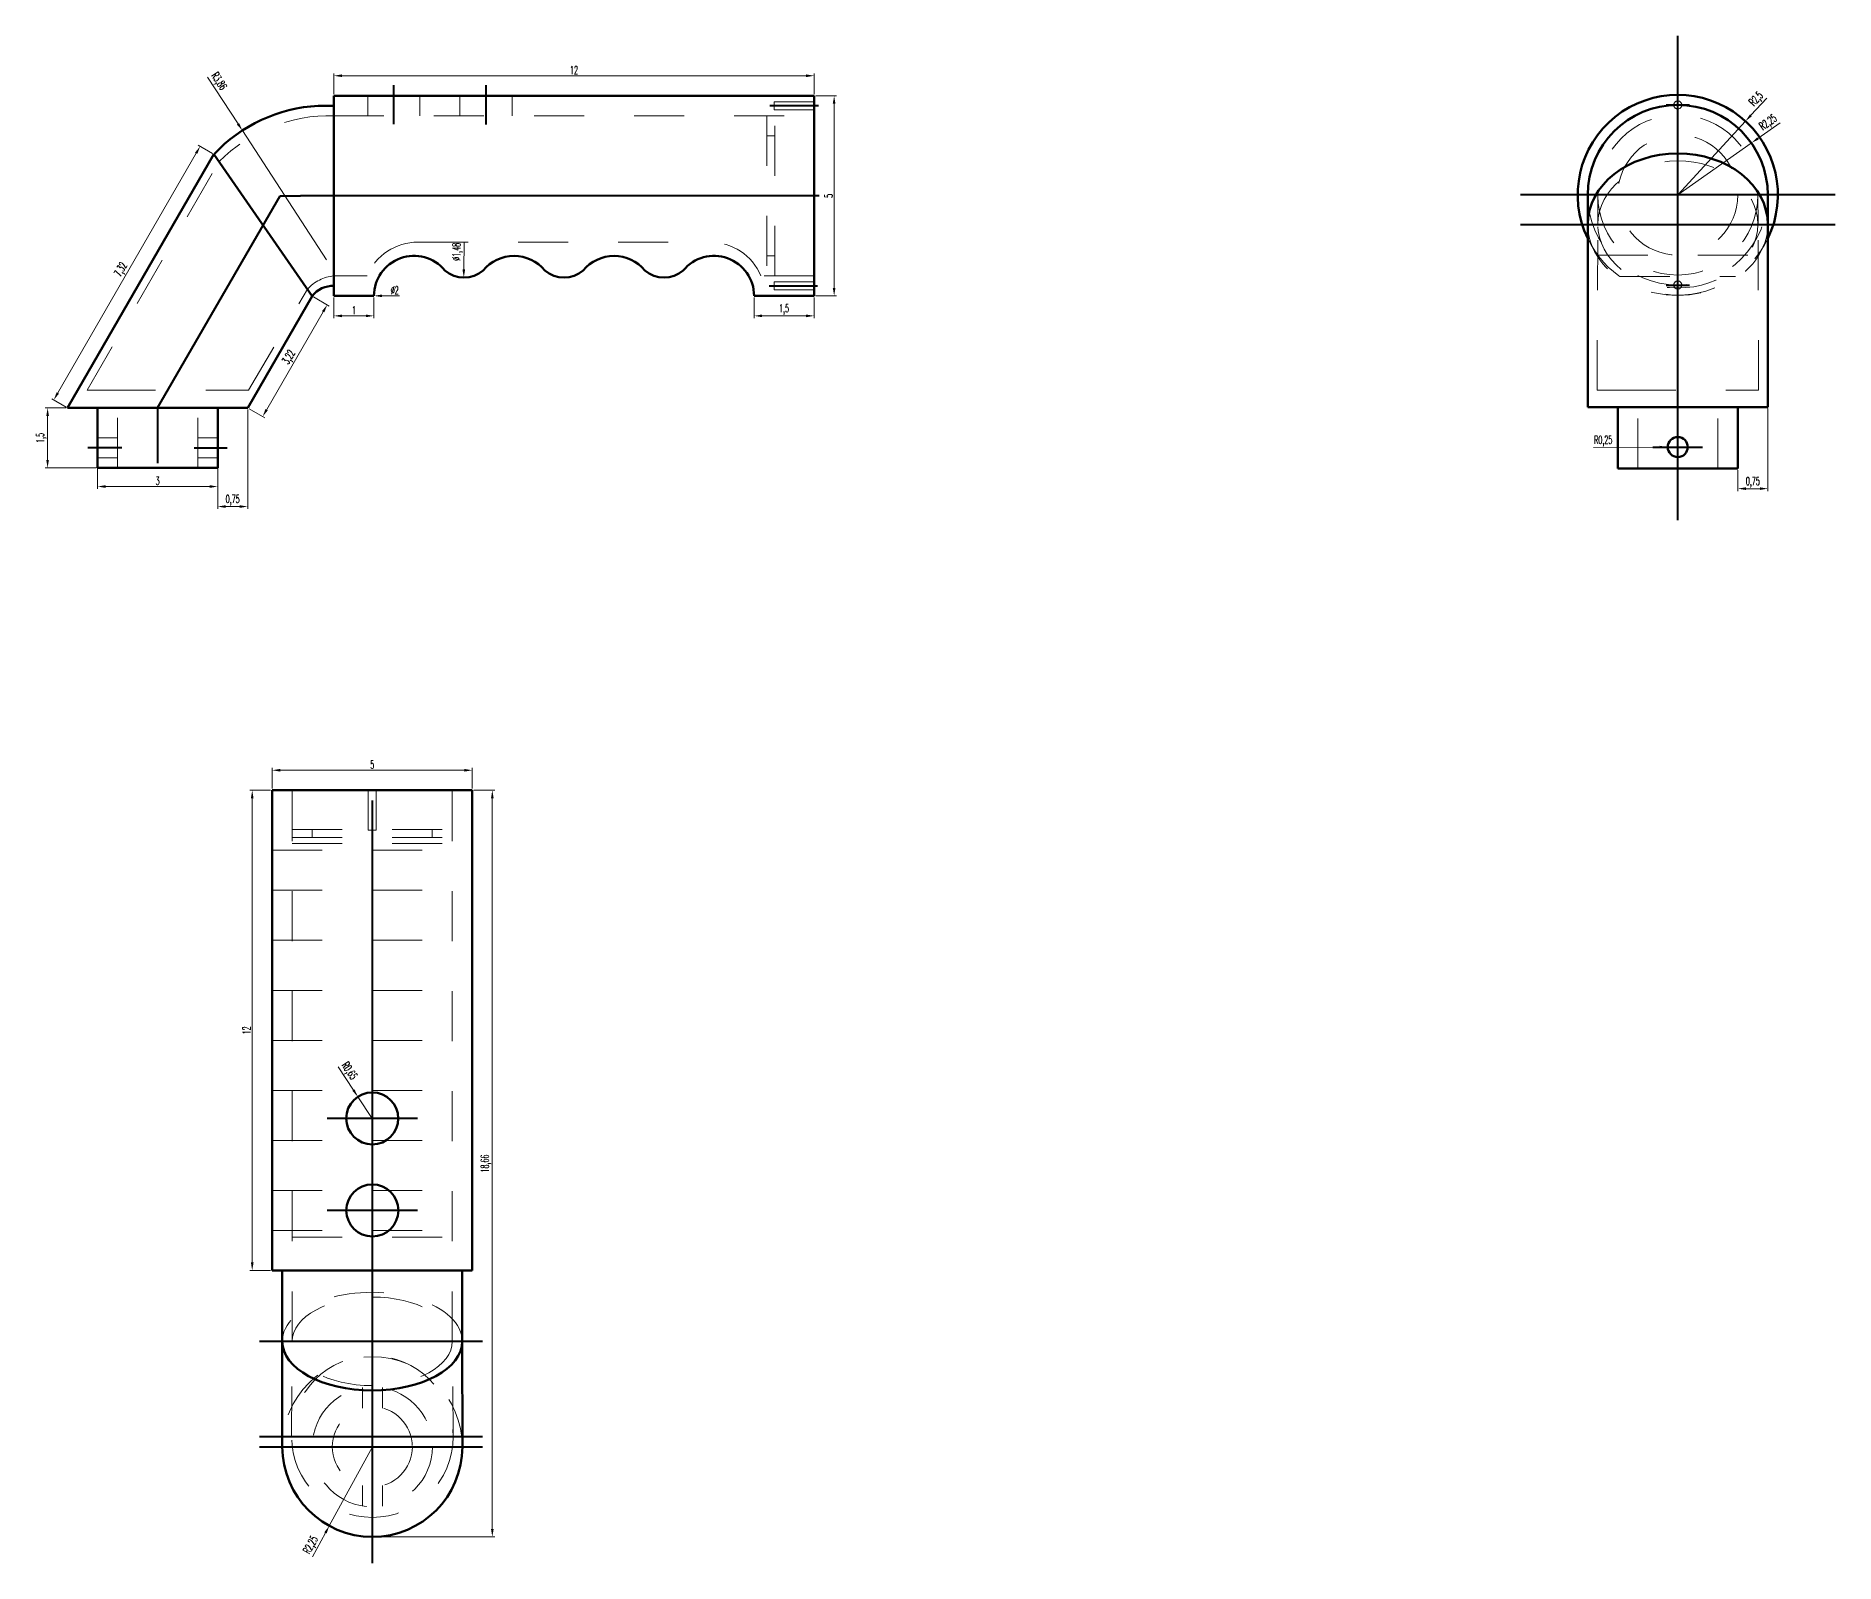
# Model space of a CAD drawing. Header units: millimetres. Extents: x -44 to 61, y -2 to 44.
# Drawn here: x -44.17 to 0.79, y 6.27 to 44.43 of the extents above; entities that cross this region are included whole.
import ezdxf

# ---------------------------------------------------------------- set-up
doc = ezdxf.new("R2010")
doc.units = ezdxf.units.MM
doc.linetypes.add('CENTRO2', pattern=[28.575, 19.05, -3.175, 3.175, -3.175])
doc.linetypes.add('JIS_02_1.2', pattern=[2.5, 1.25, -1.25])
for name, color, linetype, lineweight in [('Aristas Ocultas', 1, 'JIS_02_1.2', 20), ('Contorno', 5, 'Continuous', 60), ('Cotas', 6, 'Continuous', 20), ('Ejes', 3, 'CENTRO2', 40)]:
    doc.layers.add(name, color=color, linetype=linetype, lineweight=lineweight)
doc.styles.get("Standard").update_dxf_attribs({"font": 'romans.shx', "width": 0.5})
doc.dimstyles.new('ISO-25', dxfattribs={"dimscale": 0.2, "dimtxt": 1, "dimasz": 1, "dimexe": 0.3, "dimexo": 0.2, "dimgap": 0.2, "dimtad": 1, "dimtxsty": 'Standard', "dimcen": 2.5, "dimclrd": 256, "dimclre": 6, "dimclrt": 6, "dimadec": 0, "dimazin": 0, "dimtfac": 1, "dimtmove": 0, "dimatfit": 3, "dimfxl": 1, "dimtfillclr": 6, "dimlwd": 20, "dimlwe": 20, "dimarcsym": 0})

# ---------------------------------------------------------------- blocks, each defined once
blk = doc.blocks.new('*D3')
at = {"layer": 'Cotas', "color": 6, "linetype": 'Continuous', "lineweight": 20}
for p, q in [((-36.725, 42.978), (-36.725, 43.498)), ((-24.725, 42.978), (-24.725, 43.498))]:
    blk.add_line(p, q, dxfattribs=at)
at = {"layer": 'Cotas', "linetype": 'Continuous', "lineweight": 20}
blk.add_line((-36.525, 43.438), (-24.925, 43.438), dxfattribs=at)
at = {"layer": 'Cotas'}
for points in [[(-36.525, 43.471), (-36.525, 43.405), (-36.725, 43.438)], [(-24.925, 43.471), (-24.925, 43.405), (-24.725, 43.438)]]:
    blk.add_solid(points, dxfattribs=at)
at = {"layer": 'Defpoints', "color": 0}
for p in [(-24.725, 43.438), (-36.725, 42.938), (-24.725, 42.938)]:
    blk.add_point(p, dxfattribs=at)
at = {"layer": 'Cotas', "color": 6, "insert": (-30.725, 43.578), "char_height": 0.2, "attachment_point": 5}
blk.add_mtext('12', dxfattribs=at)
blk = doc.blocks.new('*D4')
at = {"layer": 'Cotas', "linetype": 'Continuous', "lineweight": 20}
blk.add_line((-35.088, 37.937), (-35.525, 37.938), dxfattribs=at)
at = {"layer": 'Cotas'}
blk.add_solid([(-35.525, 37.971), (-35.525, 37.905), (-35.725, 37.938)], dxfattribs=at)
at = {"layer": 'Defpoints', "color": 0}
for p in [(-35.725, 37.938), (-33.725, 37.936)]:
    blk.add_point(p, dxfattribs=at)
at = {"layer": 'Cotas', "color": 6, "insert": (-35.206, 38.077), "char_height": 0.2, "attachment_point": 5, "rotation": 359.9251}
blk.add_mtext('∅2', dxfattribs=at)
blk = doc.blocks.new('*D5')
at = {"layer": 'Cotas', "color": 6, "linetype": 'Continuous', "lineweight": 20}
for p, q in [((-24.685, 42.938), (-24.165, 42.938)), ((-24.685, 37.938), (-24.165, 37.938))]:
    blk.add_line(p, q, dxfattribs=at)
at = {"layer": 'Cotas', "linetype": 'Continuous', "lineweight": 20}
blk.add_line((-24.225, 42.738), (-24.225, 38.138), dxfattribs=at)
at = {"layer": 'Cotas'}
for points in [[(-24.259, 42.738), (-24.192, 42.738), (-24.225, 42.938)], [(-24.259, 38.138), (-24.192, 38.138), (-24.225, 37.938)]]:
    blk.add_solid(points, dxfattribs=at)
at = {"layer": 'Defpoints', "color": 0}
for p in [(-24.725, 42.938), (-24.725, 37.938), (-24.225, 37.938)]:
    blk.add_point(p, dxfattribs=at)
at = {"layer": 'Cotas', "color": 6, "insert": (-24.365, 40.438), "char_height": 0.2, "attachment_point": 5, "rotation": 90}
blk.add_mtext('5', dxfattribs=at)
blk = doc.blocks.new('*D8')
at = {"layer": 'Cotas', "color": 6, "linetype": 'Continuous', "lineweight": 20}
for p, q in [((-36.725, 37.898), (-36.725, 37.378)), ((-35.725, 37.898), (-35.725, 37.378))]:
    blk.add_line(p, q, dxfattribs=at)
at = {"layer": 'Cotas', "linetype": 'Continuous', "lineweight": 20}
blk.add_line((-36.525, 37.438), (-35.925, 37.438), dxfattribs=at)
at = {"layer": 'Cotas'}
for points in [[(-36.525, 37.471), (-36.525, 37.405), (-36.725, 37.438)], [(-35.925, 37.471), (-35.925, 37.405), (-35.725, 37.438)]]:
    blk.add_solid(points, dxfattribs=at)
at = {"layer": 'Defpoints', "color": 0}
for p in [(-36.725, 37.938), (-35.725, 37.938), (-35.725, 37.438)]:
    blk.add_point(p, dxfattribs=at)
at = {"layer": 'Cotas', "color": 6, "insert": (-36.225, 37.578), "char_height": 0.2, "attachment_point": 5}
blk.add_mtext('1', dxfattribs=at)
blk = doc.blocks.new('*D9')
at = {"layer": 'Cotas', "color": 6, "linetype": 'Continuous', "lineweight": 20}
for p, q in [((-42.63, 34.099), (-42.63, 33.113)), ((-39.63, 34.099), (-39.63, 33.113))]:
    blk.add_line(p, q, dxfattribs=at)
at = {"layer": 'Cotas', "linetype": 'Continuous', "lineweight": 20}
blk.add_line((-42.43, 33.173), (-39.83, 33.173), dxfattribs=at)
at = {"layer": 'Cotas'}
for points in [[(-42.43, 33.207), (-42.43, 33.14), (-42.63, 33.173)], [(-39.83, 33.207), (-39.83, 33.14), (-39.63, 33.173)]]:
    blk.add_solid(points, dxfattribs=at)
at = {"layer": 'Defpoints', "color": 0}
for p in [(-42.63, 34.139), (-39.63, 34.139), (-39.63, 33.173)]:
    blk.add_point(p, dxfattribs=at)
at = {"layer": 'Cotas', "color": 6, "insert": (-41.13, 33.313), "char_height": 0.2, "attachment_point": 5}
blk.add_mtext('3', dxfattribs=at)
blk = doc.blocks.new('*D10')
at = {"layer": 'Cotas', "color": 6, "linetype": 'Continuous', "lineweight": 20}
for p, q in [((-43.42, 35.139), (-43.94, 35.139)), ((-42.67, 33.639), (-43.94, 33.639))]:
    blk.add_line(p, q, dxfattribs=at)
at = {"layer": 'Cotas', "linetype": 'Continuous', "lineweight": 20}
blk.add_line((-43.88, 33.839), (-43.88, 34.939), dxfattribs=at)
at = {"layer": 'Cotas'}
for points in [[(-43.913, 34.939), (-43.847, 34.939), (-43.88, 35.139)], [(-43.913, 33.839), (-43.847, 33.839), (-43.88, 33.639)]]:
    blk.add_solid(points, dxfattribs=at)
at = {"layer": 'Defpoints', "color": 0}
for p in [(-43.88, 35.139), (-43.38, 35.139), (-42.63, 33.639)]:
    blk.add_point(p, dxfattribs=at)
at = {"layer": 'Cotas', "color": 6, "insert": (-44.039, 34.389), "char_height": 0.2, "attachment_point": 5, "rotation": 90}
blk.add_mtext('1,5', dxfattribs=at)
blk = doc.blocks.new('*D11')
at = {"layer": 'Cotas', "color": 6, "linetype": 'Continuous', "lineweight": 20}
for p, q in [((-38.88, 35.099), (-38.88, 32.613)), ((-39.63, 33.599), (-39.63, 32.613))]:
    blk.add_line(p, q, dxfattribs=at)
at = {"layer": 'Cotas', "linetype": 'Continuous', "lineweight": 20}
blk.add_line((-39.08, 32.673), (-39.43, 32.673), dxfattribs=at)
at = {"layer": 'Cotas'}
for points in [[(-39.43, 32.707), (-39.43, 32.64), (-39.63, 32.673)], [(-39.08, 32.707), (-39.08, 32.64), (-38.88, 32.673)]]:
    blk.add_solid(points, dxfattribs=at)
at = {"layer": 'Defpoints', "color": 0}
for p in [(-38.88, 35.139), (-39.63, 33.639), (-39.63, 32.673)]:
    blk.add_point(p, dxfattribs=at)
at = {"layer": 'Cotas', "color": 6, "insert": (-39.255, 32.832), "char_height": 0.2, "attachment_point": 5}
blk.add_mtext('0,75', dxfattribs=at)
blk = doc.blocks.new('*D12')
at = {"layer": 'Cotas', "linetype": 'Continuous', "lineweight": 20}
for p, q in [((-39.881, 43.403), (-39.122, 42.237)), ((-36.909, 38.836), (-39.013, 42.069))]:
    blk.add_line(p, q, dxfattribs=at)
at = {"layer": 'Cotas'}
blk.add_solid([(-39.094, 42.255), (-39.15, 42.218), (-39.013, 42.069)], dxfattribs=at)
at = {"layer": 'Defpoints', "color": 0}
for p in [(-39.013, 42.069), (-36.909, 38.836)]:
    blk.add_point(p, dxfattribs=at)
at = {"layer": 'Cotas', "color": 6, "insert": (-39.617, 43.289), "char_height": 0.2, "attachment_point": 5, "rotation": 303.0536}
blk.add_mtext('R3,86', dxfattribs=at)
blk = doc.blocks.new('*D13')
at = {"layer": 'Cotas', "linetype": 'Continuous', "lineweight": 20}
blk.add_line((-33.474, 39.273), (-33.479, 38.598), dxfattribs=at)
at = {"layer": 'Cotas'}
blk.add_solid([(-33.512, 38.598), (-33.446, 38.598), (-33.48, 38.398)], dxfattribs=at)
at = {"layer": 'Defpoints', "color": 0}
for p in [(-33.47, 39.878), (-33.48, 38.398)]:
    blk.add_point(p, dxfattribs=at)
at = {"layer": 'Cotas', "color": 6, "insert": (-33.635, 39.037), "char_height": 0.2, "attachment_point": 5, "rotation": 89.5772}
blk.add_mtext('∅1,48', dxfattribs=at)
blk = doc.blocks.new('*D14')
at = {"layer": 'Cotas', "linetype": 'Continuous', "lineweight": 20}
for p, q in [((-5.245, 34.148), (-3.593, 34.158)), ((-3.143, 34.16), (-3.393, 34.159))]:
    blk.add_line(p, q, dxfattribs=at)
at = {"layer": 'Cotas'}
blk.add_solid([(-3.594, 34.191), (-3.593, 34.124), (-3.393, 34.159)], dxfattribs=at)
at = {"layer": 'Defpoints', "color": 0}
for p in [(-3.393, 34.159), (-3.143, 34.16)]:
    blk.add_point(p, dxfattribs=at)
at = {"layer": 'Cotas', "color": 6, "insert": (-5.006, 34.308), "char_height": 0.2, "attachment_point": 5, "rotation": 0.3417}
blk.add_mtext('R0,25', dxfattribs=at)
blk = doc.blocks.new('*D15')
at = {"layer": 'Cotas', "color": 6, "linetype": 'Continuous', "lineweight": 20}
for p, q in [((-0.892, 35.12), (-0.892, 33.06)), ((-1.642, 33.58), (-1.642, 33.06))]:
    blk.add_line(p, q, dxfattribs=at)
at = {"layer": 'Cotas', "linetype": 'Continuous', "lineweight": 20}
blk.add_line((-1.092, 33.12), (-1.442, 33.12), dxfattribs=at)
at = {"layer": 'Cotas'}
for points in [[(-1.442, 33.154), (-1.442, 33.087), (-1.642, 33.12)], [(-1.092, 33.154), (-1.092, 33.087), (-0.892, 33.12)]]:
    blk.add_solid(points, dxfattribs=at)
at = {"layer": 'Defpoints', "color": 0}
for p in [(-0.892, 35.16), (-1.642, 33.62), (-1.642, 33.12)]:
    blk.add_point(p, dxfattribs=at)
at = {"layer": 'Cotas', "color": 6, "insert": (-1.267, 33.279), "char_height": 0.2, "attachment_point": 5}
blk.add_mtext('0,75', dxfattribs=at)
blk = doc.blocks.new('*D16')
at = {"layer": 'Cotas', "linetype": 'Continuous', "lineweight": 20}
for p, q in [((-0.921, 42.88), (-1.317, 42.449)), ((-3.143, 40.459), (-1.452, 42.301))]:
    blk.add_line(p, q, dxfattribs=at)
at = {"layer": 'Cotas'}
blk.add_solid([(-1.341, 42.471), (-1.292, 42.426), (-1.452, 42.301)], dxfattribs=at)
at = {"layer": 'Defpoints', "color": 0}
for p in [(-1.452, 42.301), (-3.143, 40.459)]:
    blk.add_point(p, dxfattribs=at)
at = {"layer": 'Cotas', "color": 6, "insert": (-1.169, 42.845), "char_height": 0.2, "attachment_point": 5, "rotation": 47.4425}
blk.add_mtext('R2,5', dxfattribs=at)
blk = doc.blocks.new('*D17')
at = {"layer": 'Cotas', "linetype": 'Continuous', "lineweight": 20}
for p, q in [((-0.586, 42.264), (-1.142, 41.872)), ((-3.143, 40.459), (-1.305, 41.757))]:
    blk.add_line(p, q, dxfattribs=at)
at = {"layer": 'Cotas'}
blk.add_solid([(-1.161, 41.9), (-1.123, 41.845), (-1.305, 41.757)], dxfattribs=at)
at = {"layer": 'Defpoints', "color": 0}
for p in [(-1.305, 41.757), (-3.143, 40.459)]:
    blk.add_point(p, dxfattribs=at)
at = {"layer": 'Cotas', "color": 6, "insert": (-0.874, 42.256), "char_height": 0.2, "attachment_point": 5, "rotation": 35.2179}
blk.add_mtext('R2,25', dxfattribs=at)
blk = doc.blocks.new('*D18')
at = {"layer": 'Cotas', "linetype": 'Continuous', "lineweight": 20}
for p, q in [((-36.623, 18.672), (-36.237, 18.091)), ((-35.767, 17.384), (-36.127, 17.925))]:
    blk.add_line(p, q, dxfattribs=at)
at = {"layer": 'Cotas'}
blk.add_solid([(-36.21, 18.11), (-36.265, 18.073), (-36.127, 17.925)], dxfattribs=at)
at = {"layer": 'Defpoints', "color": 0}
for p in [(-36.127, 17.925), (-35.767, 17.384)]:
    blk.add_point(p, dxfattribs=at)
at = {"layer": 'Cotas', "color": 6, "insert": (-36.358, 18.56), "char_height": 0.2, "attachment_point": 5, "rotation": 303.6217}
blk.add_mtext('R0,65', dxfattribs=at)
blk = doc.blocks.new('*D19')
at = {"layer": 'Cotas', "color": 6, "linetype": 'Continuous', "lineweight": 20}
for p, q in [((-38.267, 25.624), (-38.267, 26.144)), ((-33.267, 25.624), (-33.267, 26.144))]:
    blk.add_line(p, q, dxfattribs=at)
at = {"layer": 'Cotas', "linetype": 'Continuous', "lineweight": 20}
blk.add_line((-38.067, 26.084), (-33.467, 26.084), dxfattribs=at)
at = {"layer": 'Cotas'}
for points in [[(-38.067, 26.117), (-38.067, 26.05), (-38.267, 26.084)], [(-33.467, 26.117), (-33.467, 26.05), (-33.267, 26.084)]]:
    blk.add_solid(points, dxfattribs=at)
at = {"layer": 'Defpoints', "color": 0}
for p in [(-33.267, 26.084), (-38.267, 25.584), (-33.267, 25.584)]:
    blk.add_point(p, dxfattribs=at)
at = {"layer": 'Cotas', "color": 6, "insert": (-35.767, 26.224), "char_height": 0.2, "attachment_point": 5}
blk.add_mtext('5', dxfattribs=at)
blk = doc.blocks.new('*D20')
at = {"layer": 'Cotas', "color": 6, "linetype": 'Continuous', "lineweight": 20}
for p, q in [((-38.307, 25.584), (-38.827, 25.584)), ((-38.307, 13.584), (-38.827, 13.584))]:
    blk.add_line(p, q, dxfattribs=at)
at = {"layer": 'Cotas', "linetype": 'Continuous', "lineweight": 20}
blk.add_line((-38.767, 13.784), (-38.767, 25.384), dxfattribs=at)
at = {"layer": 'Cotas'}
for points in [[(-38.8, 25.384), (-38.733, 25.384), (-38.767, 25.584)], [(-38.8, 13.784), (-38.733, 13.784), (-38.767, 13.584)]]:
    blk.add_solid(points, dxfattribs=at)
at = {"layer": 'Defpoints', "color": 0}
for p in [(-38.767, 25.584), (-38.267, 25.584), (-38.267, 13.584)]:
    blk.add_point(p, dxfattribs=at)
at = {"layer": 'Cotas', "color": 6, "insert": (-38.907, 19.584), "char_height": 0.2, "attachment_point": 5, "rotation": 90}
blk.add_mtext('12', dxfattribs=at)
blk = doc.blocks.new('*D21')
at = {"layer": 'Cotas', "color": 6, "linetype": 'Continuous', "lineweight": 20}
for p, q in [((-33.227, 25.584), (-32.707, 25.584)), ((-35.725, 6.928), (-32.707, 6.928))]:
    blk.add_line(p, q, dxfattribs=at)
at = {"layer": 'Cotas', "linetype": 'Continuous', "lineweight": 20}
blk.add_line((-32.767, 25.384), (-32.767, 7.128), dxfattribs=at)
at = {"layer": 'Cotas'}
for points in [[(-32.8, 25.384), (-32.733, 25.384), (-32.767, 25.584)], [(-32.8, 7.128), (-32.733, 7.128), (-32.767, 6.928)]]:
    blk.add_solid(points, dxfattribs=at)
at = {"layer": 'Defpoints', "color": 0}
for p in [(-33.267, 25.584), (-35.765, 6.928), (-32.767, 6.928)]:
    blk.add_point(p, dxfattribs=at)
at = {"layer": 'Cotas', "color": 6, "insert": (-32.926, 16.256), "char_height": 0.2, "attachment_point": 5, "rotation": 90}
blk.add_mtext('18,66', dxfattribs=at)
blk = doc.blocks.new('*D22')
at = {"layer": 'Cotas', "linetype": 'Continuous', "lineweight": 20}
for p, q in [((-35.765, 9.178), (-36.841, 7.202)), ((-37.262, 6.429), (-36.936, 7.027))]:
    blk.add_line(p, q, dxfattribs=at)
at = {"layer": 'Cotas'}
blk.add_solid([(-36.966, 7.042), (-36.907, 7.011), (-36.841, 7.202)], dxfattribs=at)
at = {"layer": 'Defpoints', "color": 0}
for p in [(-35.765, 9.178), (-36.841, 7.202)]:
    blk.add_point(p, dxfattribs=at)
at = {"layer": 'Cotas', "color": 6, "insert": (-37.287, 6.716), "char_height": 0.2, "attachment_point": 5, "rotation": 61.4394}
blk.add_mtext('R2,25', dxfattribs=at)
blk = doc.blocks.new('*D23')
at = {"layer": 'Cotas', "linetype": 'Continuous', "lineweight": 20}
blk.add_line((-40.167, 41.501), (-43.625, 35.511), dxfattribs=at)
at = {"layer": 'Cotas', "color": 6, "linetype": 'Continuous', "lineweight": 20}
for p, q in [((-39.757, 41.495), (-40.119, 41.705)), ((-43.415, 35.159), (-43.777, 35.368))]:
    blk.add_line(p, q, dxfattribs=at)
at = {"layer": 'Cotas'}
for points in [[(-40.196, 41.518), (-40.138, 41.485), (-40.067, 41.675)], [(-43.654, 35.528), (-43.596, 35.495), (-43.725, 35.338)]]:
    blk.add_solid(points, dxfattribs=at)
at = {"layer": 'Defpoints', "color": 0}
for p in [(-39.722, 41.475), (-43.725, 35.338), (-43.38, 35.139)]:
    blk.add_point(p, dxfattribs=at)
at = {"layer": 'Cotas', "color": 6, "insert": (-42.034, 38.586), "char_height": 0.2, "attachment_point": 5, "rotation": 60}
blk.add_mtext('7,32', dxfattribs=at)
blk = doc.blocks.new('*D24')
at = {"layer": 'Cotas', "color": 6, "linetype": 'Continuous', "lineweight": 20}
for p, q in [((-37.234, 37.91), (-36.842, 37.683)), ((-38.846, 35.119), (-38.453, 34.893))]:
    blk.add_line(p, q, dxfattribs=at)
at = {"layer": 'Cotas', "linetype": 'Continuous', "lineweight": 20}
blk.add_line((-36.994, 37.54), (-38.405, 35.096), dxfattribs=at)
at = {"layer": 'Cotas'}
for points in [[(-37.023, 37.557), (-36.965, 37.524), (-36.894, 37.713)], [(-38.434, 35.112), (-38.376, 35.079), (-38.505, 34.923)]]:
    blk.add_solid(points, dxfattribs=at)
at = {"layer": 'Defpoints', "color": 0}
for p in [(-37.269, 37.93), (-38.88, 35.139), (-38.505, 34.923)]:
    blk.add_point(p, dxfattribs=at)
at = {"layer": 'Cotas', "color": 6, "insert": (-37.837, 36.397), "char_height": 0.2, "attachment_point": 5, "rotation": 60}
blk.add_mtext('3,22', dxfattribs=at)
blk = doc.blocks.new('*D25')
at = {"layer": 'Cotas', "color": 6, "linetype": 'Continuous', "lineweight": 20}
for p, q in [((-26.225, 37.898), (-26.225, 37.378)), ((-24.725, 37.898), (-24.725, 37.378))]:
    blk.add_line(p, q, dxfattribs=at)
at = {"layer": 'Cotas', "linetype": 'Continuous', "lineweight": 20}
blk.add_line((-26.025, 37.438), (-24.925, 37.438), dxfattribs=at)
at = {"layer": 'Cotas'}
for points in [[(-26.025, 37.472), (-26.025, 37.405), (-26.225, 37.438)], [(-24.925, 37.472), (-24.925, 37.405), (-24.725, 37.438)]]:
    blk.add_solid(points, dxfattribs=at)
at = {"layer": 'Defpoints', "color": 0}
for p in [(-26.225, 37.938), (-24.725, 37.938), (-24.725, 37.438)]:
    blk.add_point(p, dxfattribs=at)
at = {"layer": 'Cotas', "color": 6, "insert": (-25.475, 37.597), "char_height": 0.2, "attachment_point": 5}
blk.add_mtext('1,5', dxfattribs=at)

msp = doc.modelspace()

# ---------------------------------------------------------------- linework, layer by layer
at = {"layer": 'Aristas Ocultas'}
for p, q in [((-35.875, 42.938), (-35.875, 42.438)), ((-34.575, 42.938), (-34.575, 42.438)), ((-33.575, 42.938), (-33.575, 42.438)), ((-32.275, 42.938), (-32.275, 42.438)), ((-24.725, 42.788), (-25.725, 42.788)), ((-25.725, 42.788), (-25.725, 42.588)), ((-24.725, 42.788), (-25.225, 42.788)), ((-25.906, 42.438), (-25.906, 38.438)), ((-25.725, 42.588), (-24.725, 42.588)), ((-25.706, 38.438), (-25.706, 42.438)), ((-25.225, 42.588), (-24.725, 42.588)), ((-25.906, 41.938), (-25.706, 41.938)), ((-42.893, 35.579), (-39.595, 41.292)), ((-5.143, 39.724), (-5.143, 40.459)), ((-1.134, 39.724), (-1.143, 40.459)), ((-5.159, 35.579), (-5.143, 39.724)), ((-1.124, 35.579), (-1.134, 39.724)), ((-25.906, 38.938), (-25.706, 38.938)), ((-5.143, 38.958), (-1.144, 38.958)), ((-24.726, 38.288), (-25.726, 38.288)), ((-25.726, 38.288), (-25.726, 38.088)), ((-24.726, 38.288), (-25.226, 38.288)), ((-4.59, 38.419), (-1.697, 38.419)), ((-38.858, 35.579), (-37.389, 38.103)), ((-25.726, 38.088), (-24.725, 38.088)), ((-25.226, 38.088), (-24.725, 38.088)), ((-42.893, 35.579), (-42.43, 35.579)), ((-42.43, 35.579), (-38.858, 35.579)), ((-42.13, 33.639), (-42.13, 35.579)), ((-40.13, 33.639), (-40.13, 35.579)), ((-4.445, 35.579), (-5.159, 35.579)), ((-4.445, 35.579), (-1.842, 35.579)), ((-4.142, 33.62), (-4.142, 35.579)), ((-2.142, 33.62), (-2.142, 35.579)), ((-1.842, 35.579), (-1.124, 35.579)), ((-42.63, 34.389), (-42.13, 34.389)), ((-39.63, 34.389), (-40.13, 34.389)), ((-42.63, 33.889), (-42.13, 33.889)), ((-39.63, 33.889), (-40.13, 33.889)), ((-37.767, 11.813), (-37.767, 25.584)), ((-35.867, 25.584), (-35.867, 25.084)), ((-35.867, 25.584), (-35.867, 24.584)), ((-35.667, 25.584), (-35.667, 25.084)), ((-35.667, 24.584), (-35.667, 25.584)), ((-33.767, 11.813), (-33.767, 25.584)), ((-37.767, 24.603), (-33.767, 24.603)), ((-37.767, 24.403), (-33.767, 24.403)), ((-37.267, 24.603), (-37.267, 24.403)), ((-35.867, 24.584), (-35.667, 24.584)), ((-34.267, 24.603), (-34.267, 24.403)), ((-38.267, 24.084), (-33.267, 24.084)), ((-37.767, 24.252), (-33.767, 24.252)), ((-38.267, 23.084), (-33.267, 23.084)), ((-38.267, 21.834), (-33.267, 21.834)), ((-38.267, 20.584), (-33.267, 20.584)), ((-38.267, 19.334), (-33.267, 19.334)), ((-38.267, 18.084), (-33.267, 18.084)), ((-38.267, 16.834), (-33.267, 16.834)), ((-38.267, 15.584), (-33.267, 15.584)), ((-38.267, 14.584), (-33.267, 14.584)), ((-37.767, 14.415), (-33.767, 14.415)), ((-37.783, 9.433), (-37.767, 11.813)), ((-33.747, 9.433), (-33.767, 11.813)), ((-36.015, 10.147), (-36.015, 10.657)), ((-35.515, 10.147), (-35.515, 10.657)), ((-36.015, 7.699), (-36.015, 8.21)), ((-35.515, 7.699), (-35.515, 8.21))]:
    msp.add_line(p, q, dxfattribs=at)
at = {"layer": 'Aristas Ocultas', "linetype": 'JIS_02_1.2'}
for p, q in [((-36.725, 42.438), (-24.725, 42.438)), ((-34.624, 39.282), (-27.325, 39.282)), ((-35.893, 38.438), (-36.725, 38.438)), ((-24.725, 38.438), (-26.056, 38.438))]:
    msp.add_line(p, q, dxfattribs=at)
at = {"layer": 'Aristas Ocultas'}
for centre, radius in [((-3.143, 42.709), 0.1), ((-3.143, 40.459), 2), ((-3.143, 40.459), 1.5), ((-3.143, 38.209), 0.1), ((-35.765, 9.433), 2.018), ((-35.765, 9.178), 1.5), ((-35.765, 9.178), 1)]:
    msp.add_circle(centre, radius, dxfattribs=at)
for centre, radius, start, end in [((-36.823, 38.516), 3.924, 88.5735, 134.9601), ((-3.143, 40.459), 2.25, 180, 0), ((-3.143, 40.459), 2.501, 205.875, 334.1311), ((-36.639, 37.442), 0.999, 94.959, 138.6279), ((-35.765, 9.178), 2.25, 0, 180)]:
    msp.add_arc(centre, radius, start, end, dxfattribs=at)
at = {"layer": 'Aristas Ocultas', "linetype": 'JIS_02_1.2'}
for centre, start, end in [((-34.621, 37.9), 90.1489, 157.0824), ((-27.329, 37.9), 22.9176, 89.8511)]:
    msp.add_arc(centre, 1.382, start, end, dxfattribs=at)
at = {"layer": 'Aristas Ocultas'}
for centre, major_axis, ratio in [((-3.143, 39.724), (-2, 0), 0.794738), ((-35.767, 11.813), (2, 0), 0.553377)]:
    msp.add_ellipse(centre, major_axis=major_axis, ratio=ratio, dxfattribs=at)
for centre, major_axis, ratio in [((-3.143, 39.724), (-2.25, 0), 0.787872), ((-35.767, 11.813), (2.25, 0), 0.545122)]:
    msp.add_ellipse(centre, major_axis=major_axis, ratio=ratio, start_param=6.283185, end_param=9.424778, dxfattribs=at)
at = {"layer": 'Contorno'}
for p, q in [((-36.725, 42.938), (-24.725, 42.938)), ((-36.725, 42.938), (-36.725, 37.938)), ((-36.725, 42.938), (-36.725, 42.688)), ((-24.725, 42.938), (-24.725, 37.938)), ((-36.725, 42.688), (-37.119, 42.688)), ((-43.38, 35.139), (-39.722, 41.475)), ((-37.269, 37.93), (-39.722, 41.475)), ((-5.393, 40.459), (-5.393, 39.724)), ((-0.893, 40.459), (-0.893, 39.724)), ((-5.393, 35.16), (-5.393, 39.724)), ((-0.892, 35.16), (-0.893, 39.724)), ((-38.88, 35.139), (-37.269, 37.93)), ((-36.725, 37.938), (-35.725, 37.938)), ((-36.725, 37.938), (-35.725, 37.938)), ((-26.225, 37.938), (-24.725, 37.938)), ((-42.63, 35.139), (-43.38, 35.139)), ((-42.63, 33.639), (-42.63, 35.139)), ((-42.63, 35.139), (-39.63, 35.139)), ((-39.63, 35.139), (-38.88, 35.139)), ((-39.63, 33.639), (-39.63, 35.139)), ((-4.642, 35.16), (-5.393, 35.16)), ((-4.642, 33.62), (-4.642, 35.16)), ((-4.642, 35.16), (-1.642, 35.16)), ((-1.642, 33.62), (-1.642, 35.16)), ((-1.642, 35.16), (-0.892, 35.16)), ((-42.63, 33.639), (-39.63, 33.639)), ((-4.642, 33.62), (-1.642, 33.62)), ((-38.267, 13.584), (-38.267, 25.584)), ((-38.267, 25.584), (-33.267, 25.584)), ((-33.267, 25.584), (-33.267, 13.584)), ((-33.267, 13.584), (-38.267, 13.584)), ((-38.017, 11.813), (-38.017, 13.584)), ((-33.517, 11.75), (-33.517, 13.584)), ((-38.017, 11.813), (-38.017, 9.178)), ((-33.517, 11.813), (-33.515, 9.178))]:
    msp.add_line(p, q, dxfattribs=at)
for centre, radius in [((-3.143, 34.16), 0.25), ((-35.767, 17.384), 0.65), ((-35.765, 15.084), 0.65)]:
    msp.add_circle(centre, radius, dxfattribs=at)
for centre, radius, start, end in [((-3.143, 40.459), 2.501, 334.1311, 205.875), ((-3.143, 40.459), 2.25, 0, 180), ((-36.909, 38.836), 3.857, 93.1254, 136.8227), ((-34.725, 37.937), 1, 39.661, 179.9251), ((-32.225, 37.937), 1, 39.661, 140.339), ((-29.725, 37.937), 1, 39.661, 140.339), ((-27.225, 37.937), 1, 0.0749, 140.339), ((-33.475, 39.138), 0.74, 229.5434, 310.4566), ((-30.975, 39.138), 0.74, 229.5434, 310.4566), ((-28.475, 39.138), 0.74, 229.5434, 310.4566), ((-36.749, 37.538), 0.651, 87.8517, 142.9463), ((-35.765, 9.178), 2.25, 180, 0)]:
    msp.add_arc(centre, radius, start, end, dxfattribs=at)
for centre, major_axis, ratio, start_param, end_param in [((-3.143, 39.724), (-2.25, 0), 0.787872, 3.141593, 6.283185), ((-35.767, 11.813), (2.25, 0), 0.545122, 7.853317, 7.853982), ((-35.767, 11.813), (2.25, 0), 0.545122, 3.141593, 6.283185)]:
    msp.add_ellipse(centre, major_axis=major_axis, ratio=ratio, start_param=start_param, end_param=end_param, dxfattribs=at)
at = {"layer": 'Ejes'}
for p, q in [((-3.143, 32.329), (-3.143, 44.432)), ((-35.225, 42.224), (-35.225, 43.202)), ((-32.925, 43.202), (-32.925, 42.216)), ((-3.436, 42.709), (-2.851, 42.709)), ((-24.618, 42.688), (-25.831, 42.688)), ((-41.13, 35.139), (-38.071, 40.438)), ((-38.071, 40.438), (-37.564, 40.438)), ((0.786, 40.459), (-7.073, 40.459)), ((-7.073, 39.724), (0.786, 39.724)), ((-25.847, 38.188), (-24.638, 38.188)), ((-3.436, 38.209), (-2.851, 38.209)), ((-41.13, 35.139), (-41.13, 33.757)), ((-42.026, 34.139), (-42.875, 34.139)), ((-40.214, 34.139), (-39.393, 34.139)), ((-3.764, 34.16), (-2.522, 34.16)), ((-35.765, 6.274), (-35.765, 25.717)), ((-34.64, 17.384), (-36.894, 17.384)), ((-34.638, 15.084), (-36.892, 15.084)), ((-33.013, 11.813), (-38.585, 11.813)), ((-38.585, 9.433), (-33.013, 9.433)), ((-38.585, 9.178), (-33.013, 9.178))]:
    msp.add_line(p, q, dxfattribs=at)
at = {"layer": 'Ejes', "linetype": 'CENTRO2'}
msp.add_line((-24.597, 40.438), (-37.564, 40.438), dxfattribs=at)

# ---------------------------------------------------------------- dimensions: what is measured, and where the dimension line sits
at = {"layer": 'Cotas'}
for center, mpoint, picture, middle in [((-36.909, 38.836), (-39.013, 42.069), '*D12', (-39.75, 43.202)), ((-3.143, 34.16), (-3.393, 34.159), '*D14', (-5.005, 34.149)), ((-35.767, 17.384), (-36.127, 17.925), '*D18', (-36.49, 18.472))]:
    dim = msp.add_radius_dim(center=center, mpoint=mpoint, dimstyle='ISO-25', dxfattribs=at)
    dim.commit()
    dim.dimension.update_dxf_attribs({"geometry": picture, "text_midpoint": middle, "dimtype": 164})
for base, p1, p2, picture, middle in [((-24.725, 43.438), (-36.725, 42.938), (-24.725, 42.938), '*D3', (-30.725, 43.578)), ((-35.725, 37.438), (-36.725, 37.938), (-35.725, 37.938), '*D8', (-36.225, 37.578)), ((-24.725, 37.438), (-26.225, 37.938), (-24.725, 37.938), '*D25', (-25.475, 37.597)), ((-39.63, 32.673), (-38.88, 35.139), (-39.63, 33.639), '*D11', (-39.255, 32.832)), ((-1.642, 33.12), (-0.892, 35.16), (-1.642, 33.62), '*D15', (-1.267, 33.279)), ((-39.63, 33.173), (-42.63, 34.139), (-39.63, 34.139), '*D9', (-41.13, 33.313))]:
    dim = msp.add_linear_dim(base=base, p1=p1, p2=p2, dimstyle='ISO-25', dxfattribs=at)
    dim.commit()
    dim.dimension.update_dxf_attribs({"geometry": picture, "text_midpoint": middle})
for base, p1, p2, angle, picture, middle in [((-24.225, 37.938), (-24.725, 42.938), (-24.725, 37.938), 90, '*D5', (-24.365, 40.438)), ((-43.88, 35.139), (-42.63, 33.639), (-43.38, 35.139), 90, '*D10', (-44.039, 34.389)), ((-33.267, 26.084), (-38.267, 25.584), (-33.267, 25.584), 180, '*D19', (-35.767, 26.224)), ((-38.767, 25.584), (-38.267, 13.584), (-38.267, 25.584), 90, '*D20', (-38.907, 19.584)), ((-32.767, 6.928), (-33.267, 25.584), (-35.765, 6.928), 90, '*D21', (-32.926, 16.256))]:
    dim = msp.add_linear_dim(base=base, p1=p1, p2=p2, angle=angle, dimstyle='ISO-25', dxfattribs=at)
    dim.commit()
    dim.dimension.update_dxf_attribs({"geometry": picture, "text_midpoint": middle})
for center, mpoint, picture, middle in [((-3.143, 40.459), (-1.452, 42.301), '*D16', (-1.169, 42.845)), ((-3.143, 40.459), (-1.305, 41.757), '*D17', (-0.874, 42.256)), ((-35.765, 9.178), (-36.841, 7.202), '*D22', (-37.287, 6.716))]:
    dim = msp.add_radius_dim(center=center, mpoint=mpoint, dimstyle='ISO-25', dxfattribs=at)
    dim.commit()
    dim.dimension.update_dxf_attribs({"geometry": picture, "text_midpoint": middle})
for p1, p2, distance, picture, middle in [((-39.722, 41.475), (-43.38, 35.139), -0.398, '*D23', (-42.034, 38.586)), ((-37.269, 37.93), (-38.88, 35.139), 0.433, '*D24', (-37.837, 36.397))]:
    dim = msp.add_aligned_dim(p1=p1, p2=p2, distance=distance, dimstyle='ISO-25', dxfattribs=at)
    dim.commit()
    dim.dimension.update_dxf_attribs({"geometry": picture, "text_midpoint": middle})
for p1, p2, picture, middle in [((-33.47, 39.878), (-33.48, 38.398), '*D13', (-33.476, 39.036)), ((-33.725, 37.936), (-35.725, 37.938), '*D4', (-35.206, 37.937))]:
    dim = msp.add_diameter_dim_2p(p1=p1, p2=p2, dimstyle='ISO-25', dxfattribs=at)
    dim.commit()
    dim.dimension.update_dxf_attribs({"geometry": picture, "text_midpoint": middle, "dimtype": 163})

doc.saveas('drawing.dxf')
